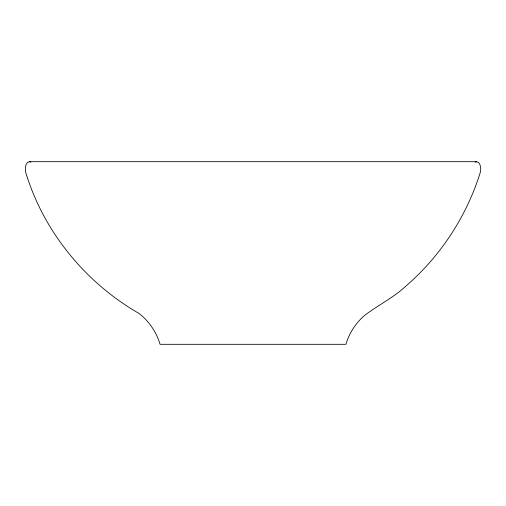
<?xml version="1.0" encoding="UTF-8"?>
<svg xmlns="http://www.w3.org/2000/svg" width="506" height="506" viewBox="0 0 506 506"><rect width="100%" height="100%" fill="white"/><g stroke="black" fill="none" stroke-linecap="round" stroke-linejoin="round"><path stroke-width="0.76" d="M475.077 162.148C480.542 159.94 481.472 169.314 480.181 172.755C466.405 216.815 440.201 256.637 405.198 286.725C392.675 298.173 377.343 305.535 364.08 315.864C355.516 323.397 349.159 333.372 345.94 344.308L160.06 344.308C156.493 332.151 149.017 321.196 138.992 313.442C85.514 282.658 43.877 232.001 25.819 172.755C24.908 169.282 24.946 162.749 29.221 161.692L476.778 161.692M29.221 161.692L30.923 162.148"/></g></svg>
